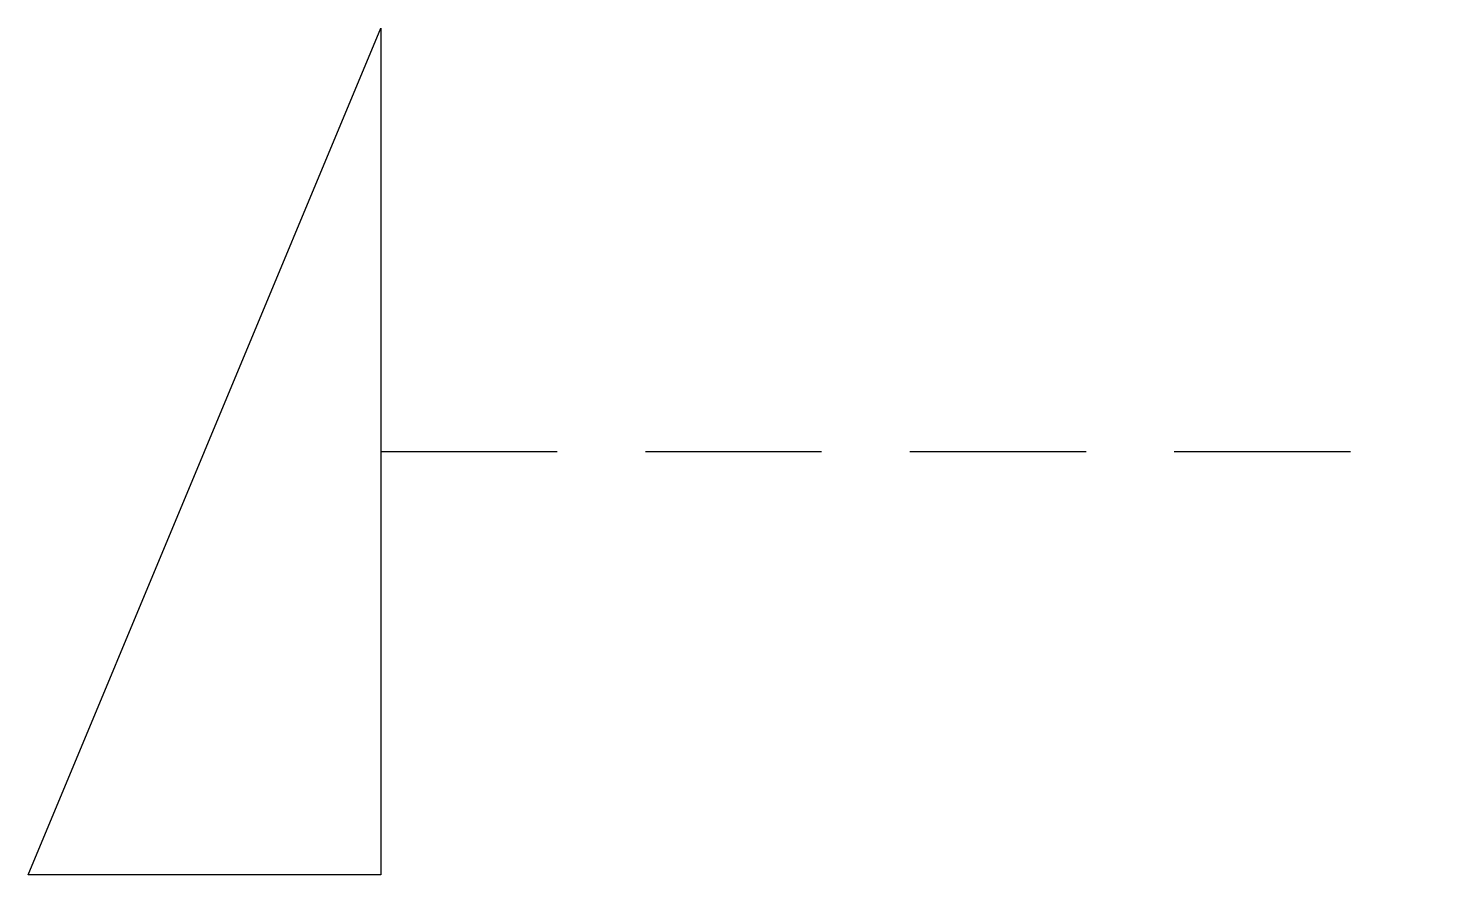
# Model space of a CAD drawing. Extents: x 3330 to 3340, y 1367 to 1373.
import ezdxf

# ---------------------------------------------------------------- set-up
doc = ezdxf.new("R2010")
doc.units = 0
doc.header["$LTSCALE"] = 10
doc.header["$MEASUREMENT"] = 0
doc.linetypes.add('DASHEDX2', pattern=[1.5, 1, -0.5])
doc.layers.get('0').update_dxf_attribs({"linetype": 'CONTINUOUS'})

msp = doc.modelspace()

# ---------------------------------------------------------------- linework, layer by layer
msp.add_lwpolyline([(3332.5, 1373), (3332.5, 1367), (3330, 1367), (3332.5, 1373)])
at = {"linetype": 'DASHEDX2', "ltscale": 0.125}
msp.add_lwpolyline([(3332.5, 1370), (3340, 1370)], dxfattribs=at)

doc.saveas('drawing.dxf')
